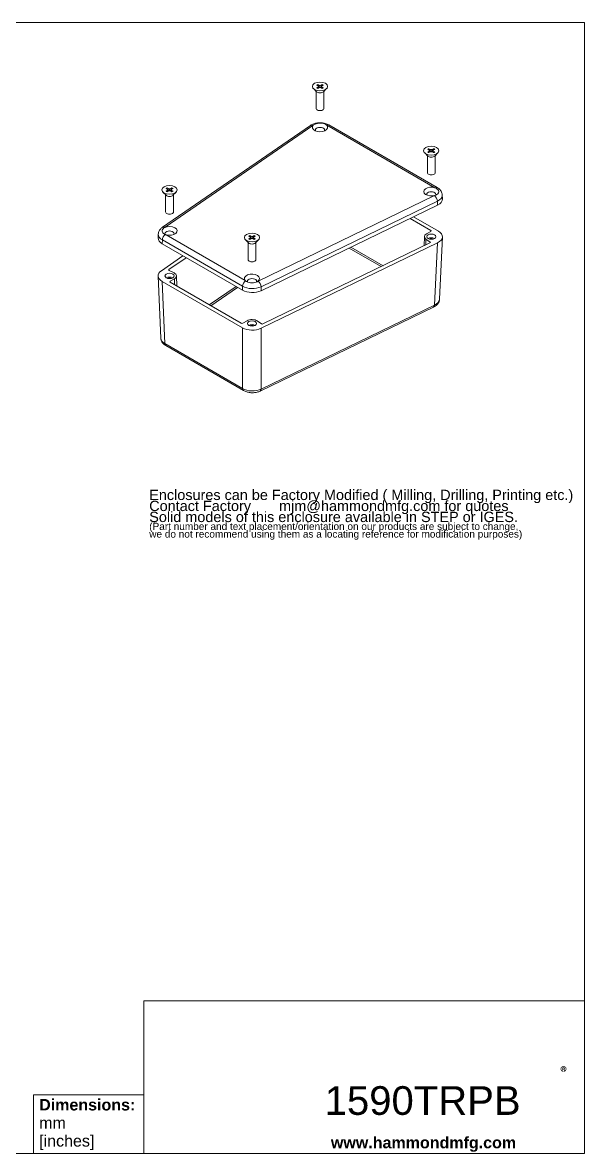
# Model space of a CAD drawing. Header units: millimetres. Extents: x 23 to 674, y 24 to 517.
# Drawn here: x 429.5 to 674.4, y 24.1 to 516.8 of the extents above; entities that cross this region are included whole.
import ezdxf

# ---------------------------------------------------------------- set-up
doc = ezdxf.new("R2010")
doc.units = ezdxf.units.MM
doc.header["$LTSCALE"] = 2.5
for name, color, linetype, lineweight in [('Sketch Geometry (ANSI)', 7, 'Continuous', 9), ('Symbol (ANSI)', 7, 'Continuous', 9), ('Visible (ANSI)', 7, 'Continuous', 9), ('Visible Narrow (ANSI)', 7, 'Continuous', 9)]:
    doc.layers.add(name, color=color, linetype=linetype, lineweight=lineweight)
doc.styles.add('Note Text (ANSI)', font='arial.ttf')
doc.styles.add('Text Style20', font='arial.ttf')

# ---------------------------------------------------------------- blocks, each defined once
blk = doc.blocks.new('Title Blocks HAMMOND')
at = {"layer": 'Sketch Geometry (ANSI)'}
for p, q in [((270, 206.73), (9.35, 206.73)), ((270, 36.2), (270, 206.73)), ((270, 36.2), (193.21, 36.2)), ((193.21, 36.2), (193.21, 9.64)), ((270, 9.64), (270, 36.2)), ((173.94, 9.64), (173.94, 19.84)), ((173.94, 19.84), (193.21, 19.84)), ((193.21, 19.84), (193.21, 9.64)), ((9.35, 9.64), (173.94, 9.64)), ((193.21, 9.64), (173.94, 9.64)), ((193.21, 9.64), (270, 9.64))]:
    blk.add_line(p, q, dxfattribs=at)
at = {"layer": 'Symbol (ANSI)', "insert": (265.78, 24.7), "char_height": 2, "attachment_point": 1, "style": 'Note Text (ANSI)'}
blk.add_mtext('\\fCalibri|b1|i0;\\H2.0000;®\\fCalibri|b1|i0;\\H21.7410;\\P', dxfattribs=at)
at = {"layer": 'Symbol (ANSI)', "insert": (174.95, 14.67), "char_height": 2, "width": 30.7233, "attachment_point": 4, "line_spacing_factor": 0.944221, "style": 'Note Text (ANSI)'}
blk.add_mtext('\\fArial|b1|i0;\\H2.0000;Dimensions:\\fArial|b0|i0;\\H2.0000;\\Pmm\\P[inches]', dxfattribs=at)
at = {"layer": 'Symbol (ANSI)', "insert": (225.81, 11.22), "char_height": 2, "width": 32.2927, "attachment_point": 4, "style": 'Note Text (ANSI)'}
blk.add_mtext('\\fArial|b1|i0;\\H2.0000;www.hammondmfg.com', dxfattribs=at)
at = {"layer": 'Symbol (ANSI)', "style": 'Text Style20'}
blk.add_attdef('<TITLE>_001', (224.72, 16.35), '', height=5, dxfattribs=at)

msp = doc.modelspace()

# ---------------------------------------------------------------- linework, layer by layer
at = {"layer": 'Visible (ANSI)'}
for p, q in [((557.6662, 486.7022), (556.2762, 488.0923)), ((558.1461, 489.3414), (557.6512, 489.6272)), ((557.6512, 488.4713), (558.1461, 488.7571)), ((558.1461, 489.9129), (558.6411, 489.6272)), ((558.3693, 489.0492), (558.1461, 489.3414)), ((558.1461, 488.7571), (558.3693, 489.0492)), ((558.1461, 488.7571), (558.2342, 488.2364)), ((558.6411, 488.4713), (558.1461, 488.1855)), ((558.3693, 489.0492), (558.522, 488.4025)), ((558.3785, 489.0104), (558.56, 488.9056)), ((558.6411, 489.6272), (558.56, 488.9056)), ((558.56, 488.9056), (559.1471, 488.7561)), ((558.6411, 489.6272), (559.1471, 489.4983)), ((559.1471, 488.6001), (558.6411, 488.4713)), ((559.1471, 489.4983), (559.6532, 489.6272)), ((559.1471, 489.4983), (559.1471, 488.7561)), ((559.1471, 488.7561), (559.7343, 488.9056)), ((559.6532, 488.4713), (559.1471, 488.6001)), ((559.6532, 489.6272), (560.1482, 489.9129)), ((559.6532, 489.6272), (559.7343, 488.9056)), ((560.1482, 488.1855), (559.6532, 488.4713)), ((559.7343, 488.9056), (559.9158, 489.0104)), ((559.925, 489.0492), (559.7723, 488.4025)), ((560.1482, 489.3414), (559.925, 489.0492)), ((559.925, 489.0492), (560.1482, 488.7571)), ((560.1482, 488.7571), (560.0601, 488.2364)), ((560.6431, 489.6272), (560.1482, 489.3414)), ((560.1482, 488.7571), (560.6431, 488.4713)), ((560.6281, 486.7022), (562.0181, 488.0923)), ((557.4371, 486.9313), (557.4371, 479.4799)), ((560.8571, 486.9313), (560.8571, 479.4799)), ((490.4884, 427.679), (554.946, 472.0296)), ((562.9702, 472.2625), (610.2679, 444.9552)), ((606.1596, 458.7045), (604.7696, 460.0947)), ((605.9305, 458.9336), (605.9305, 451.4822)), ((606.6395, 461.3437), (606.1445, 461.6295)), ((606.1445, 460.4736), (606.6395, 460.7594)), ((606.6395, 461.9153), (607.1345, 461.6295)), ((606.8627, 461.0516), (606.6395, 461.3437)), ((606.6395, 460.7594), (606.8627, 461.0516)), ((606.6395, 460.7594), (606.7276, 460.2387)), ((607.1345, 460.4736), (606.6395, 460.1878)), ((606.8627, 461.0516), (607.0153, 460.4048)), ((606.8719, 461.0127), (607.0534, 460.9079)), ((607.1345, 461.6295), (607.0534, 460.9079)), ((607.0534, 460.9079), (607.6405, 460.7584)), ((607.1345, 461.6295), (607.6405, 461.5006)), ((607.6405, 460.6025), (607.1345, 460.4736)), ((607.6405, 461.5006), (608.1466, 461.6295)), ((607.6405, 461.5006), (607.6405, 460.7584)), ((607.6405, 460.7584), (608.2276, 460.9079)), ((608.1466, 460.4736), (607.6405, 460.6025)), ((608.1466, 461.6295), (608.6415, 461.9153)), ((608.1466, 461.6295), (608.2276, 460.9079)), ((608.6415, 460.1878), (608.1466, 460.4736)), ((608.2276, 460.9079), (608.4092, 461.0127)), ((608.4183, 461.0516), (608.2657, 460.4048)), ((608.6415, 461.3437), (608.4183, 461.0516)), ((608.4183, 461.0516), (608.6415, 460.7594)), ((608.6415, 460.7594), (608.5535, 460.2387)), ((609.1365, 461.6295), (608.6415, 461.3437)), ((608.6415, 460.7594), (609.1365, 460.4736)), ((609.1215, 458.7045), (610.5115, 460.0947)), ((609.3505, 458.9336), (609.3505, 451.4822)), ((492.5903, 444.234), (492.0953, 444.5198)), ((492.0953, 443.3639), (492.5903, 443.6497)), ((492.5903, 444.8056), (493.0852, 444.5198)), ((492.8135, 443.9419), (492.5903, 444.234)), ((492.5903, 443.6497), (492.8135, 443.9419)), ((492.5903, 443.6497), (492.6783, 443.129)), ((492.8135, 443.9419), (492.9661, 443.2951)), ((492.8226, 443.903), (493.0042, 443.7982)), ((493.0852, 444.5198), (493.0042, 443.7982)), ((493.0042, 443.7982), (493.5913, 443.6487)), ((493.0852, 444.5198), (493.5913, 444.3909)), ((493.5913, 443.4928), (493.0852, 443.3639)), ((493.5913, 444.3909), (494.0973, 444.5198)), ((493.5913, 444.3909), (493.5913, 443.6487)), ((493.5913, 443.6487), (494.1784, 443.7982)), ((494.0973, 443.3639), (493.5913, 443.4928)), ((494.0973, 444.5198), (494.5923, 444.8056)), ((494.0973, 444.5198), (494.1784, 443.7982)), ((494.1784, 443.7982), (494.3599, 443.903)), ((494.3691, 443.9419), (494.2164, 443.2951)), ((494.5923, 444.234), (494.3691, 443.9419)), ((494.3691, 443.9419), (494.5923, 443.6497)), ((494.5923, 443.6497), (494.5042, 443.129)), ((495.0873, 444.5198), (494.5923, 444.234)), ((494.5923, 443.6497), (495.0873, 443.3639)), ((492.1103, 441.5948), (490.7203, 442.985)), ((491.8813, 441.8239), (491.8813, 434.3725)), ((493.0852, 443.3639), (492.5903, 443.0782)), ((494.5923, 443.0782), (494.0973, 443.3639)), ((495.0722, 441.5948), (496.4622, 442.985)), ((495.3013, 441.8239), (495.3013, 434.3725)), ((612.5161, 440.0503), (612.4356, 441.7484)), ((610.3753, 437.303), (533.4751, 400.0483)), ((598.4185, 431.5104), (607.428, 426.3088)), ((610.7611, 426.018), (599.9569, 432.2558)), ((488.616, 422.9992), (488.6895, 424.6919)), ((528.5113, 423.495), (528.0163, 423.7808)), ((528.5113, 424.0666), (529.0063, 423.7808)), ((529.0063, 423.7808), (528.9252, 423.0592)), ((529.0063, 423.7808), (529.5123, 423.6519)), ((529.5123, 423.6519), (530.0183, 423.7808)), ((530.0183, 423.7808), (530.5133, 424.0666)), ((530.0183, 423.7808), (530.0994, 423.0592)), ((531.0083, 423.7808), (530.5133, 423.495)), ((607.428, 425.9007), (605.5192, 424.7986)), ((525.3785, 400.2524), (490.3712, 420.4639)), ((528.0314, 420.8558), (526.6413, 422.246)), ((527.8023, 421.0849), (527.8023, 413.6335)), ((528.0163, 422.6249), (528.5113, 422.9107)), ((528.7345, 423.2029), (528.5113, 423.495)), ((528.5113, 422.9107), (528.7345, 423.2029)), ((528.5113, 422.9107), (528.5994, 422.39)), ((529.0063, 422.6249), (528.5113, 422.3391)), ((528.7345, 423.2029), (528.8871, 422.5561)), ((528.7436, 423.164), (528.9252, 423.0592)), ((528.9252, 423.0592), (529.5123, 422.9097)), ((529.5123, 422.7538), (529.0063, 422.6249)), ((529.5123, 423.6519), (529.5123, 422.9097)), ((529.5123, 422.9097), (530.0994, 423.0592)), ((530.0183, 422.6249), (529.5123, 422.7538)), ((530.5133, 422.3391), (530.0183, 422.6249)), ((530.0994, 423.0592), (530.281, 423.164)), ((530.2901, 423.2029), (530.1375, 422.5561)), ((530.5133, 423.495), (530.2901, 423.2029)), ((530.2901, 423.2029), (530.5133, 422.9107)), ((530.5133, 422.9107), (530.4252, 422.39)), ((530.5133, 422.9107), (531.0083, 422.6249)), ((530.9932, 420.8558), (532.3832, 422.246)), ((531.2223, 421.0849), (531.2223, 413.6335)), ((533.4751, 383.6619), (610.3753, 420.9166)), ((607.0697, 420.8231), (534.3043, 385.5715)), ((604.641, 423.6059), (604.512, 419.584)), ((605.3424, 422.4605), (607.1313, 421.2296)), ((612.516, 423.4744), (611.2274, 396.336)), ((499.4343, 415.2313), (490.0177, 408.7521)), ((493.3252, 409.2308), (500.8544, 414.4114)), ((488.6161, 406.4392), (489.7966, 379.3033)), ((490.3712, 404.0775), (525.3785, 383.866)), ((495.5196, 407.791), (493.3868, 408.8243)), ((493.8038, 404.1374), (495.7126, 405.2394)), ((496.5908, 406.4962), (496.7338, 402.0376)), ((524.7753, 385.8478), (493.8038, 403.7293)), ((533.1134, 356.3198), (608.6745, 392.9257)), ((527.391, 386.9499), (525.4822, 385.8478)), ((533.6001, 385.6071), (531.8104, 386.8385)), ((491.9648, 376.0837), (525.8437, 356.5237))]:
    msp.add_line(p, q, dxfattribs=at)
for centre, major_axis in [((559.1471, 489.0492), (3.315, 0)), ((607.6405, 461.0516), (3.315, 0)), ((493.5913, 443.9419), (3.315, 0)), ((529.5123, 423.2029), (-3.315, 0)), ((607.6405, 423.5739), (2, 0)), ((493.5913, 406.4642), (2, 0)), ((529.5123, 385.7252), (2, 0))]:
    msp.add_ellipse(centre, major_axis=major_axis, ratio=0.57735027, dxfattribs=at)
for centre, major_axis, ratio, start_param, end_param in [((559.1471, 489.0492), (1.8, 0), 0.57735027, 2.16050344, 2.55188554), ((559.1471, 489.0492), (-1.8, 0), 0.57735027, 0.58970711, 0.98108922), ((559.1471, 489.0492), (1.8, 0), 0.57735027, 0.58970711, 0.98108922), ((559.1471, 489.0492), (-1.8, 0), 0.57735027, 2.16050344, 2.55188554), ((559.1471, 487.1958), (-1.71, 0), 0.57735027, 0.52355116, 2.6180415), ((559.1471, 479.4799), (1.71, 0), 0.57735027, 3.14159265, 6.28318531), ((559.1471, 471.2239), (3.3, 0), 0.57735027, 2.65780189, 6.76282515), ((559.1471, 470.0028), (2, 0), 0.57735027, 5.99343033, 9.71453294), ((607.6405, 461.0516), (1.8, 0), 0.57735027, 2.16050344, 2.55188554), ((607.6405, 461.0516), (-1.8, 0), 0.57735027, 0.58970711, 0.98108922), ((607.6405, 459.1981), (-1.71, 0), 0.57735027, 0.52355116, 2.6180415), ((607.6405, 461.0516), (1.8, 0), 0.57735027, 0.58970711, 0.98108922), ((607.6405, 461.0516), (-1.8, 0), 0.57735027, 2.16050344, 2.55188554), ((607.6405, 451.4822), (1.71, 0), 0.57735027, 3.14159265, 6.28318531), ((493.5913, 443.9419), (1.8, 0), 0.57735027, 2.16050344, 2.55188554), ((493.5913, 443.9419), (1.8, 0), 0.57735027, 0.58970711, 0.98108922), ((607.6405, 443.2262), (-3.3, 0), 0.57735027, 4.23274913, 8.3377724), ((493.5913, 443.9419), (-1.8, 0), 0.57735027, 0.58970711, 0.98108922), ((493.5913, 442.0884), (-1.71, 0), 0.57735027, 0.52355116, 2.6180415), ((493.5913, 443.9419), (-1.8, 0), 0.57735027, 2.16050344, 2.55188554), ((607.6405, 442.0052), (2, 0), 0.57735027, 5.9927238, 9.71453294), ((606.5138, 439.9559), (6.0045, -0.0003), 0.57691871, 5.4109599, 6.31053947), ((493.5913, 434.3725), (1.71, 0), 0.57735027, 3.14159265, 6.28318531), ((493.5913, 424.8955), (2, 0), 0.57735027, 5.99343033, 9.71520789), ((493.5913, 426.1165), (3.3, 0), 0.57735027, 4.23274913, 8.52048609), ((529.5123, 423.2029), (1.8, 0), 0.57735027, 2.16050344, 2.55188554), ((529.5123, 423.2029), (1.8, 0), 0.57735027, 0.58970711, 0.98108922), ((607.6405, 423.5739), (-3, 0), 0.57735027, 5.49778714, 6.98131701), ((607.0741, 426.1047), (0.5003, 0), 0.57695479, 5.49812976, 7.06824085), ((606.5138, 423.5695), (6.0045, -0.0003), 0.57691871, 5.4109599, 7.06827492), ((494.6179, 422.9127), (-6.0038, -0.0003), 0.57698784, 6.25811583, 7.06821464), ((529.5123, 423.2029), (-1.8, 0), 0.57735027, 0.58970711, 0.98108922), ((529.5123, 421.3494), (-1.71, 0), 0.57735027, 0.52355116, 2.6180415), ((529.5123, 423.2029), (-1.8, 0), 0.57735027, 2.16050344, 2.55188554), ((607.6405, 421.9409), (-2, 0), 0.57735027, 3.92699082, 5.49778714), ((607.6405, 421.9409), (-1.3208, 0), 0.57735027, 4.01863205, 5.40614591), ((606.748, 421.0442), (0.5003, -0.0001), 0.57696078, 5.41098215, 6.98109324), ((493.7085, 409.0454), (-0.5003, -0.0001), 0.57696078, 5.58527737, 7.15538847), ((529.5123, 413.6335), (1.71, 0), 0.57735027, 3.14159265, 6.28318531), ((494.6179, 406.5263), (-6.0038, -0.0003), 0.57698784, 5.58531269, 7.06821464), ((493.5913, 404.8312), (-2, 0), 0.57735027, 3.92699082, 5.49778714), ((493.5913, 404.8312), (-1.3208, 0), 0.57735027, 4.01863205, 5.40614591), ((494.1577, 403.9333), (-0.5003, 0), 0.57695479, 5.49812976, 7.06824085), ((493.5913, 406.4642), (3, 0), 0.57735027, 5.49778714, 7.15584993), ((529.5123, 405.3775), (-3.3, 0), 0.57735027, 2.4750882, 6.76282515), ((529.5123, 404.1565), (2, 0), 0.57735027, 5.99150336, 9.71884907), ((529.6199, 402.7043), (6, 0.0003), 0.57771292, 3.92724978, 5.41015172), ((525.1287, 386.0522), (0.5, 0), 0.57774602, 3.92733343, 5.49744453), ((529.5123, 385.7252), (-3, 0), 0.57735027, 3.83972435, 5.49778714), ((529.5123, 384.0922), (-2, 0), 0.57735027, 3.92699082, 5.49778714), ((529.5123, 384.0922), (-1.3208, 0), 0.57735027, 4.01863205, 5.40614591), ((533.983, 385.7929), (0.5, 0.0001), 0.57774, 3.83994784, 5.41005893), ((529.6199, 386.3179), (-6, -0.0003), 0.57771292, 0.78565712, 2.26855907)]:
    msp.add_ellipse(centre, major_axis=major_axis, ratio=ratio, start_param=start_param, end_param=end_param, dxfattribs=at)
for points, degree in [([(558.1461, 489.9129), (558.1393, 489.6237), (558.1344, 489.3481)], 2), ([(560.1599, 489.3481), (560.155, 489.6237), (560.1482, 489.9129)], 2), ([(562.0003, 472.1804), (562.0263, 472.1551), (562.0512, 472.1293), (562.0748, 472.1031)], 3), ([(606.6395, 461.9153), (606.6327, 461.6261), (606.6278, 461.3505)], 2), ([(608.6532, 461.3505), (608.6483, 461.6261), (608.6415, 461.9153)], 2), ([(492.5903, 444.8056), (492.5835, 444.5164), (492.5786, 444.2408)], 2), ([(494.604, 444.2408), (494.5991, 444.5164), (494.5923, 444.8056)], 2), ([(609.1633, 444.9165), (609.2087, 444.9029), (609.2536, 444.8884), (609.2979, 444.8731)], 3), ([(528.4996, 423.5018), (528.5045, 423.7774), (528.5113, 424.0666)], 2), ([(530.525, 423.5018), (530.5201, 423.7774), (530.5133, 424.0666)], 2)]:
    msp.add_open_spline(points, degree=degree, dxfattribs=at)
for points, knots in [([(554.946, 472.0296), (555.4028, 472.3439), (555.9025, 472.5842), (556.9532, 472.9488), (557.505, 473.0724), (558.6306, 473.2105), (559.2042, 473.2248), (560.3388, 473.1444), (560.8996, 473.0498), (561.9759, 472.7466), (562.4919, 472.5387), (562.9702, 472.2625)], [-0.82865751, -0.82865751, -0.82865751, -0.82865751, -0.4971945, -0.4971945, -0.1657315, -0.1657315, 0.1657315, 0.1657315, 0.4971945, 0.4971945, 0.82865751, 0.82865751, 0.82865751, 0.82865751]), ([(556.2259, 472.1101), (556.3577, 472.255), (556.5247, 472.3852), (556.9304, 472.6233), (557.1723, 472.7277), (557.8098, 472.9304), (558.2229, 473.0072), (559.0926, 473.0752), (559.543, 473.0632), (560.4069, 472.9471), (560.8133, 472.8441), (561.5039, 472.5607), (561.7884, 472.3869), (562.0003, 472.1804)], [-0.697881428, -0.697881428, -0.697881428, -0.697881428, -0.612955704, -0.612955704, -0.521240248, -0.521240248, -0.391808294, -0.391808294, -0.258484974, -0.258484974, -0.125525644, -0.125525644, 0, 0, 0, 0]), ([(609.2979, 444.8731), (609.5447, 444.7882), (609.7702, 444.6806), (610.1823, 444.4232), (610.3631, 444.2717), (610.7093, 443.8793), (610.8351, 443.6302), (610.9223, 443.1196), (610.8787, 442.8621), (610.6208, 442.3814), (610.4103, 442.1619), (609.8639, 441.797), (609.5407, 441.6504), (609.1755, 441.5396)], [-0.697521402, -0.697521402, -0.697521402, -0.697521402, -0.611856786, -0.611856786, -0.519704078, -0.519704078, -0.389648299, -0.389648299, -0.256122234, -0.256122234, -0.123784971, -0.123784971, 0, 0, 0, 0]), ([(610.2679, 444.9552), (610.4866, 444.8289), (610.6974, 444.6882), (611.0986, 444.3731), (611.2891, 444.1986), (611.641, 443.8105), (611.8025, 443.5966), (612.0815, 443.1273), (612.1987, 442.8716), (612.3692, 442.3277), (612.4218, 442.0397), (612.4356, 441.7484)], [-0.828657507, -0.828657507, -0.828657507, -0.828657507, -0.677110418, -0.677110418, -0.52556333, -0.52556333, -0.374016242, -0.374016242, -0.222469153, -0.222469153, -0.070922065, -0.070922065, -0.070922065, -0.070922065]), ([(488.6895, 424.6919), (488.7008, 424.9506), (488.7425, 425.207), (488.8791, 425.6966), (488.9737, 425.9297), (489.2015, 426.3636), (489.3346, 426.5645), (489.6273, 426.934), (489.7868, 427.1027), (490.1246, 427.4113), (490.3029, 427.5514), (490.4884, 427.679)], [0.06864783, 0.06864783, 0.06864783, 0.06864783, 0.203208459, 0.203208459, 0.337769087, 0.337769087, 0.472329716, 0.472329716, 0.606890345, 0.606890345, 0.741450973, 0.741450973, 0.741450973, 0.741450973]), ([(491.8028, 424.515), (491.4832, 424.6334), (491.2038, 424.7817), (490.7363, 425.1368), (490.5575, 425.3439), (490.3278, 425.8096), (490.2923, 426.0673), (490.3945, 426.5796), (490.5306, 426.8301), (490.9502, 427.2733), (491.2231, 427.4651), (491.5511, 427.614)], [-0.624588891, -0.624588891, -0.624588891, -0.624588891, -0.510090552, -0.510090552, -0.389113309, -0.389113309, -0.25684141, -0.25684141, -0.125183528, -0.125183528, 0, 0, 0, 0]), ([(492.0685, 424.4263), (492.0218, 424.4403), (491.9756, 424.4549), (491.887, 424.4846), (491.8446, 424.4995), (491.8028, 424.515)], [0.7344494569, 0.7344494569, 0.7344494569, 0.7344494569, 0.7491776969, 0.7491776969, 0.7630807138, 0.7630807138, 0.7630807138, 0.7630807138]), ([(526.7405, 404.3437), (526.7132, 404.3682), (526.6867, 404.393), (526.6346, 404.4445), (526.609, 404.4714), (526.5847, 404.4983)], [0.8964973032, 0.8964973032, 0.8964973032, 0.8964973032, 0.9104003201, 0.9104003201, 0.9251285601, 0.9251285601, 0.9251285601, 0.9251285601]), ([(532.1061, 404.1996), (531.874, 404.0293), (531.5893, 403.8802), (530.9262, 403.6358), (530.5473, 403.5464), (529.7199, 403.4484), (529.2748, 403.4489), (528.4101, 403.5544), (527.9975, 403.6589), (527.2783, 403.9519), (526.9741, 404.1351), (526.7405, 404.3437)], [-0.625095232, -0.625095232, -0.625095232, -0.625095232, -0.512462844, -0.512462844, -0.392122243, -0.392122243, -0.260354778, -0.260354778, -0.127896002, -0.127896002, 0, 0, 0, 0]), ([(608.6745, 392.9257), (608.9279, 393.0485), (609.1728, 393.188), (609.64, 393.5059), (609.8626, 393.6844), (610.2762, 394.0876), (610.4674, 394.3127), (610.8004, 394.8149), (610.9419, 395.0925), (611.1482, 395.6906), (611.212, 396.0112), (611.2274, 396.336)], [-0.828657507, -0.828657507, -0.828657507, -0.828657507, -0.65968326, -0.65968326, -0.490709012, -0.490709012, -0.321734765, -0.321734765, -0.152760518, -0.152760518, 0.016213729, 0.016213729, 0.016213729, 0.016213729]), ([(489.7966, 379.3033), (489.8093, 379.0111), (489.8611, 378.7219), (490.0305, 378.1758), (490.1476, 377.9189), (490.4266, 377.4475), (490.5883, 377.2327), (490.9409, 376.843), (491.1318, 376.6678), (491.534, 376.3516), (491.7455, 376.2104), (491.9648, 376.0837)], [-0.018508879, -0.018508879, -0.018508879, -0.018508879, 0.133483092, 0.133483092, 0.285475062, 0.285475062, 0.437467032, 0.437467032, 0.589459003, 0.589459003, 0.741450973, 0.741450973, 0.741450973, 0.741450973]), ([(525.8437, 356.5237), (526.2717, 356.2766), (526.7299, 356.0843), (527.6842, 355.7913), (528.1806, 355.691), (529.1897, 355.5778), (529.7021, 355.565), (530.7184, 355.6267), (531.2221, 355.7011), (532.1971, 355.9401), (532.6686, 356.1043), (533.1134, 356.3198)], [-0.74145097, -0.74145097, -0.74145097, -0.74145097, -0.44487058, -0.44487058, -0.14829019, -0.14829019, 0.14829019, 0.14829019, 0.44487058, 0.44487058, 0.74145097, 0.74145097, 0.74145097, 0.74145097])]:
    msp.add_open_spline(points, degree=3, knots=knots, dxfattribs=at)
at = {"layer": 'Visible Narrow (ANSI)'}
for p, q in [((491.6221, 427.6643), (556.0797, 472.015)), ((562.0748, 472.1031), (609.1633, 444.9165)), ((609.0107, 441.4552), (532.1931, 404.2406)), ((533.4782, 401.7661), (610.2958, 438.9807)), ((610.2958, 438.9807), (610.3753, 437.303)), ((526.5847, 404.4983), (492.0685, 424.4263)), ((607.428, 426.3088), (607.409, 425.8897)), ((490.3712, 420.4639), (490.444, 422.1415)), ((490.444, 422.1415), (525.3817, 401.9702)), ((586.6168, 410.9146), (572.6043, 419.0047)), ((605.3424, 422.4605), (605.2816, 419.9568)), ((607.1313, 421.2296), (607.114, 420.8473)), ((610.3753, 420.9166), (609.0877, 393.7986)), ((571.8456, 418.6371), (585.8581, 410.547)), ((493.3425, 408.8485), (493.3252, 409.2308)), ((491.5511, 376.9568), (490.3712, 404.0775)), ((493.8228, 403.7183), (493.8038, 404.1374)), ((495.7126, 405.2394), (495.7718, 402.593)), ((522.5703, 401.8737), (510.9118, 393.8519)), ((511.5808, 393.4657), (523.2393, 401.4875)), ((525.3817, 401.9702), (525.3785, 400.2524)), ((533.4751, 400.0483), (533.4782, 401.7661)), ((609.0877, 393.7986), (533.5266, 357.1927)), ((525.3785, 383.866), (525.43, 357.3968)), ((533.5266, 357.1927), (533.4751, 383.6619)), ((525.43, 357.3968), (491.5511, 376.9568))]:
    msp.add_line(p, q, dxfattribs=at)
for centre, major_axis, ratio, start_param, end_param in [((556.0797, 470.382), (-1.1337, 1.6477), 0.62547267, 5.45017559, 6.28318531), ((559.143, 470.5287), (4, -0.0002), 0.57778214, 2.38809187, 2.44315257), ((561.9702, 470.5305), (1, 1.7321), 0.57735027, 0, 0.76415045), ((609.2679, 443.2232), (1, 1.7321), 0.57735027, 0, 0.76415045), ((606.4364, 443.2238), (4.003, -0.0002), 0.57691871, 5.4109599, 5.4660206), ((609.0107, 439.8222), (0.872, -1.7999), 0.52483389, 0.85156466, 2.39618105), ((606.4364, 441.5908), (6.0013, 0.0946), 0.57665112, 5.4018199, 6.30139947), ((494.6889, 424.5475), (-6.0011, 0.0867), 0.57672784, 6.26649126, 7.07659006), ((491.8577, 422.9149), (-1, -1.7321), 0.57735027, 3.96581376, 5.47160721), ((491.6221, 426.0313), (-1.1337, 1.6477), 0.62547267, 5.45017559, 6.28318531), ((494.6889, 426.1805), (-4.0025, -0.0002), 0.57698784, 5.58531269, 5.61338919), ((526.7954, 402.7437), (-1, -1.7321), 0.57735027, 3.96581376, 5.47160721), ((529.623, 406.0112), (-4, -0.0002), 0.57771292, 2.24048257, 2.26855907), ((532.1931, 402.6076), (0.872, -1.7999), 0.52483389, 0.85156466, 2.39618105), ((529.623, 404.3783), (6, -0.0036), 0.56781986, 3.92763994, 5.41054188), ((605.2282, 396.4942), (6.0012, -0.0949), 0.5775695, 5.42004185, 6.26491309), ((607.8025, 394.7256), (0.872, -1.7999), 0.52483389, 0, 0.79920478), ((495.796, 379.4483), (-6.001, -0.087), 0.57756966, 0.01674281, 0.77670267), ((492.9648, 377.8158), (-1, -1.7321), 0.57735027, 5.52396708, 6.28318531), ((529.6713, 359.8904), (-6, -0.004), 0.58712229, 0.78531585, 2.26821779), ((526.8437, 358.2558), (-1, -1.7321), 0.57735027, 5.52396708, 6.28318531), ((532.2414, 358.1197), (0.872, -1.7999), 0.52483389, 0, 0.79920478)]:
    msp.add_ellipse(centre, major_axis=major_axis, ratio=ratio, start_param=start_param, end_param=end_param, dxfattribs=at)

# ---------------------------------------------------------------- block references
at = {"xscale": 2.5, "yscale": 2.5, "zscale": 2.5}
msp.add_blockref('Title Blocks HAMMOND', (-0.6221, 0.0312), dxfattribs=at).add_auto_attribs({'<TITLE>_001': '1590TRPB'})

# ---------------------------------------------------------------- texts
at = {"layer": 'Symbol (ANSI)', "color": 5, "true_color": 0x0000ff, "insert": (484.7242, 300.0469), "char_height": 5.0000001, "width": 185.759639, "attachment_point": 4, "line_spacing_factor": 0.639812, "style": 'Note Text (ANSI)'}
msp.add_mtext('{\\H0.9x;Enclosures can be Factory Modified ( Milling, Drilling, Printing etc.)\\PContact Factory       mjm@hammondmfg.com for quotes\\H1.5042x; \\H0.66482x;\\PSolid models of this enclosure available in STEP or IGES.\\H1.571x; \\H0.67192x;\\P\\H0.65789x;(Part number and text placement/orientation on our products are subject to change,\\H1.8285x; \\H0.5469x;\\Pwe do not recommend using them as a locating reference for modification purposes)\\fCalibri|b0|i0|c0|p34;\\H1.5141x; \\H0.66046x;\\P\\H1.4509x; }', dxfattribs=at)

doc.saveas('drawing.dxf')
